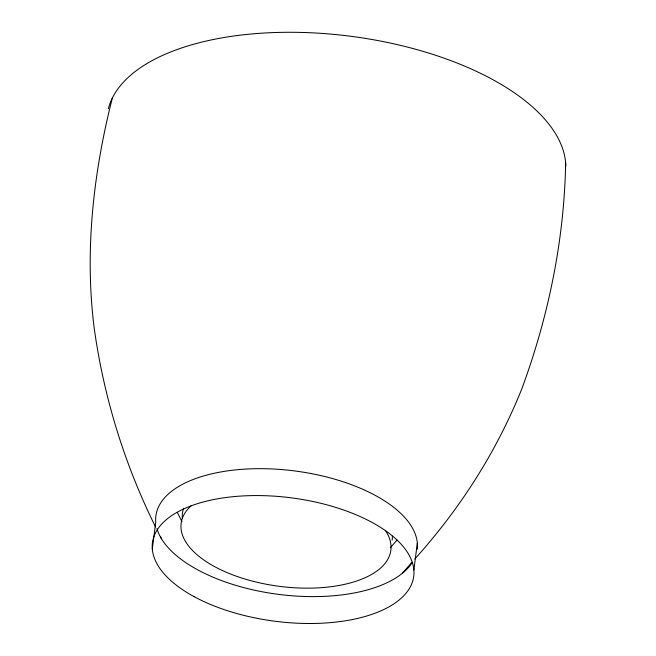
<?xml version="1.0" encoding="UTF-8"?>
<svg xmlns="http://www.w3.org/2000/svg" width="656" height="656" viewBox="0 0 656 656"><rect width="100%" height="100%" fill="white"/><g stroke="black" fill="none" stroke-linecap="round" stroke-linejoin="round"><path stroke-width="0.98" d="M565.652 162.926C564.258 239.907 548.465 316.676 521.823 388.811C496.748 451.443 459.93 508.974 414.789 559.027M152.299 549.006L155.743 522.119A131.717 62.246 7.3 0 1 287.836 470.139A131.717 62.246 7.3 0 1 417.191 549.285M413.87 570.056L417.314 543.168M112.356 98.006C93.382 172.782 84.485 250.682 94.128 327.557C103.632 396.708 124.533 464.473 155.579 526.973M390.32 547.752L397.028 540.052M402.349 573.303L411.517 562.782M177.382 512.525L181.942 521.61M160.605 536.993L161.515 538.814M385.334 530.302A105.723 49.963 7.3 0 1 279.768 586.382A105.723 49.963 7.3 0 1 191.396 505.563M412.403 562.29A131.717 62.246 7.3 0 1 277.57 594.246A131.717 62.246 7.3 0 1 156.932 528.58M182.319 518.215A105.723 49.963 7.3 0 1 183.623 508.244M392.329 536.116A105.723 49.963 7.3 0 1 392.149 540.142M108.338 108.716A231.027 109.175 7.3 0 1 348.746 36.014A231.027 109.175 7.3 0 1 565.808 166.001M194.217 596.706A131.717 62.246 7.3 0 0 410.738 586.029A131.717 62.246 7.3 0 0 244.303 495.862A131.717 62.246 7.3 0 0 194.217 596.706"/></g></svg>
